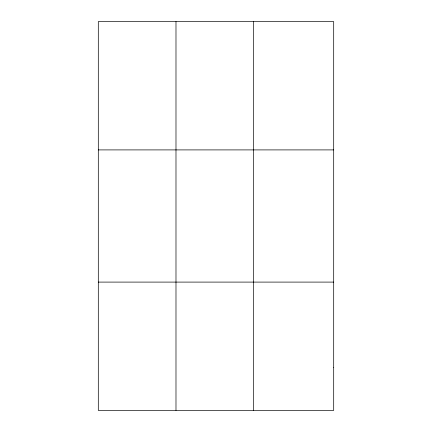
<?xml version="1.0" encoding="UTF-8"?>
<svg xmlns="http://www.w3.org/2000/svg" width="432" height="432" viewBox="0 0 432 432"><rect width="100%" height="100%" fill="white"/><g stroke="black" fill="none" stroke-linecap="round" stroke-linejoin="round"><path stroke-width="0.65" d="M175.986 410.4L175.986 21.6M253.66 410.4L253.66 21.6M98.307 149.904L333.693 149.904M98.307 282.096L333.693 282.096M333.693 367.632L333.693 410.4L98.307 410.4L98.307 21.6L333.693 21.6L333.693 367.632"/></g></svg>
